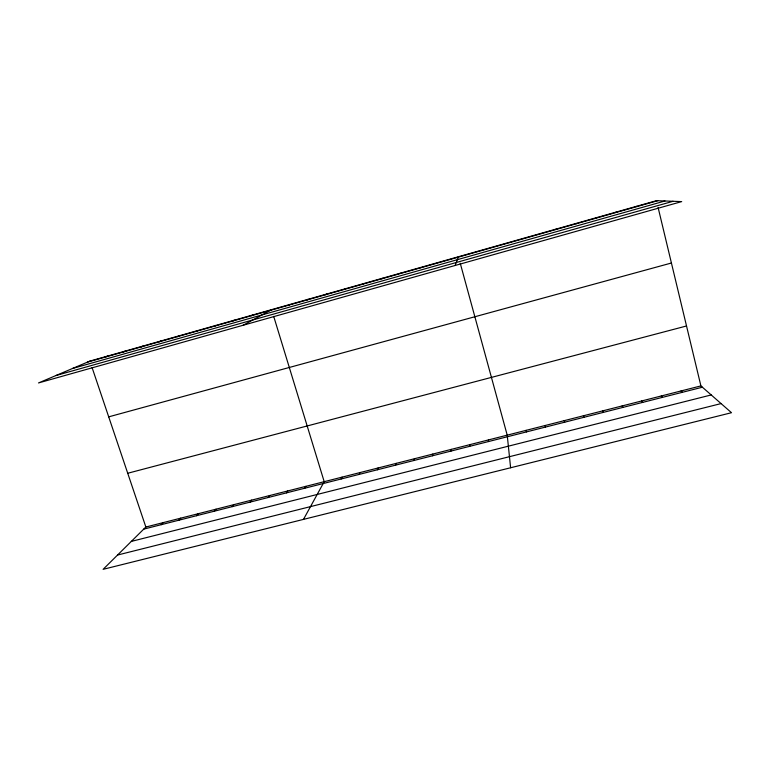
<?xml version="1.0" encoding="UTF-8"?>
<svg xmlns="http://www.w3.org/2000/svg" width="770" height="770" viewBox="0 0 770 770"><rect width="100%" height="100%" fill="white"/><g stroke="black" fill="none" stroke-linecap="round" stroke-linejoin="round"><path stroke-width="1.16" d="M469.71 446.321L469.796 444.665M451.037 451.066L451.239 449.382M432.461 455.782L432.779 454.079M413.99 460.479L414.433 458.747M395.626 465.147L396.184 463.386M455.137 265.477L458.458 256.737M377.358 469.787L378.041 467.996M359.195 474.397L359.994 472.588M341.139 478.988L342.044 477.15M303.476 519.394L324.199 481.683L273.697 316.355M304.766 488.219L305.911 486.332M286.469 492.867L287.72 490.962M268.278 497.487L269.644 495.562M250.183 502.088L251.665 500.134M232.194 506.66L233.782 504.677M419.804 268.056L420.228 267.565M214.31 511.203L216.004 509.201M196.514 515.717L198.323 513.696M178.833 520.212L180.738 518.162M161.238 524.678L163.25 522.609M700.902 385.905L145.857 527.026L103.113 569.328L731.5 412.71L700.902 385.905L658.081 207.399M400.727 273.456L401.276 272.927M381.766 278.827L382.44 278.259M362.911 284.168L363.709 283.562M344.161 289.472L345.085 288.837M325.517 294.746L326.567 294.082M306.989 299.992L308.154 299.289M288.567 305.209L289.847 304.477M243.147 325.248L271.637 309.636M251.472 315.71L252.993 314.911M232.81 320.994L234.446 320.166M214.262 326.249L216.014 325.383M195.821 331.466L197.688 330.571M177.485 336.654L179.468 335.73M159.255 341.822L161.344 340.86M141.122 346.952L143.335 345.961M123.104 352.054L125.423 351.033M105.182 357.126L107.608 356.077M87.366 362.169L657.696 200.72M72.476 368.503L664.953 200.989M55.912 375.548L673.076 201.288M108.705 416.849L671.421 263.013M127.724 473.261L686.522 325.98M143.74 529.125L702.404 387.214M131.333 541.406L711.22 394.943M117.56 555.035L721.086 403.586M636.135 206.427L637.213 206.514M615.923 212.154L616.857 212.279M595.826 217.843L596.625 218.006M575.854 223.493L576.509 223.704M555.998 229.123L556.508 229.364M681.026 390.958L682.384 392.305M661.266 395.982L662.489 397.358M641.622 400.978L642.709 402.383M622.093 405.944L623.036 407.378M602.669 410.882L603.488 412.345M583.362 415.79L584.045 417.282M564.169 420.67L564.718 422.191M92.082 367.569L145.857 527.026M545.073 425.521L545.497 427.071M460.229 263.215L507.218 435.146L510.616 467.765M526.093 430.353L526.391 431.932M488.459 439.92L488.498 441.557M89.898 361.092L38.5 382.95L681.681 201.605L656.463 200.672L89.898 361.092"/></g></svg>
